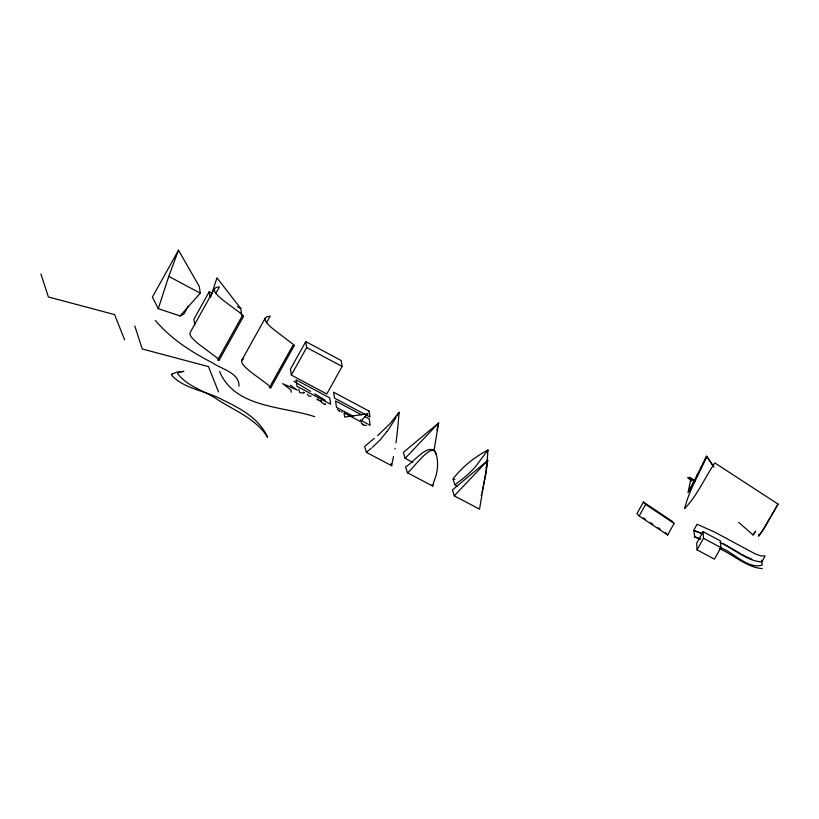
<?xml version="1.0" encoding="UTF-8"?>
<svg xmlns="http://www.w3.org/2000/svg" width="819" height="819" viewBox="0 0 819 819"><rect width="100%" height="100%" fill="white"/><g stroke="black" fill="none" stroke-linecap="round" stroke-linejoin="round"><path stroke-width="1.23" d="M454.043 479.248L452.999 478.9C462.325 466.84 474.457 457.074 487.96 450.051L486.302 472.143L481.971 492.475M219.103 359.674L219.062 360.217L217.659 360.073L242.066 316.226L243.468 316.369L240.305 313.032L223.239 300.368A52.273 7.903 29.1 0 1 215.325 292.516L214.353 290.397L214.568 288.687L216.185 287.459L219.431 286.824L215.766 293.397M265.315 317.997L265.09 319.717L266.062 321.836A52.273 7.903 29.1 0 0 273.986 329.688L294.246 345.147L294.205 345.69L292.803 345.546L269.359 387.663L270.772 387.807L267.608 384.469L250.542 371.806A52.273 7.903 29.1 0 1 242.629 363.943L241.656 361.834L241.871 360.114L265.315 317.997L266.933 316.779L270.168 316.144L266.472 322.788M239.005 386.24C239.486 372.676 221.611 369.256 212.633 362.919C191.39 352.027 170.854 338.81 155.313 320.413M397.758 427.805L399.15 412.192L389.762 423.976L378.654 434.643M397.706 428.286L396.56 438.4M399.119 412.428L396.98 415.888M396.447 439.26L395.956 442.833M434.009 450.419L438.636 422.962L403.347 452.405L405.17 458.364L412.858 462.407M395.086 448.331L394.993 448.894M393.529 456.5L392.711 460.38A12.193 0.758 -80.1 0 0 391.677 465.683L366.431 452.426L364.609 446.468L374.252 438.4M436.916 430.282L438.636 422.962L405.17 458.364M486.025 467.792L487.745 460.473L452.457 489.916L454.279 495.864L479.535 509.152L487.745 460.473L454.279 495.864M758.865 534.735L758.732 535.974L763.932 528.562L778.05 504.105L714.823 462.919C704.698 477.897 697.245 495.567 684.653 508.558C688.984 490.243 699.569 473.689 706.684 456.265L713.748 466.82M758.967 534.418L758.732 535.974L763.308 529.576L778.05 504.105M481.388 494.441L481.142 495.219M433.323 483.271L434.52 479.934M158.292 308.681L168.765 276.372L178.511 250.194L199.242 286.404L200.286 293.182L180.088 315.96L158.292 308.681L152.385 297.123L178.511 250.194M210.657 297.297L216.963 277.825L240.745 308.548L241.779 315.325M434.572 479.78C437.817 471.549 438.636 462.141 436.025 453.624C429.893 439.998 412.612 463.708 405.559 466.799L407.381 472.758L432.647 486.046L432.186 484.551M704.565 460.974L706.684 456.265L713.738 466.84M487.141 451.689L487.96 450.051L475.255 466.932A63.923 34.756 -42.5 0 1 464.475 477.416L454.821 484.848L457.022 486.384M697.082 475.225L703.859 461.691M700.706 467.977L701.555 466.277M698.003 473.382L687.98 492.762L690.837 479.279L689.967 477.467L687.643 477.651L691.492 481.019M703.142 463.114L706.684 456.265L704.514 460.401M692.669 483.978L693.498 482.34M691.891 485.513L688.912 491.257M188.206 306.234L183.917 313.943L180.088 315.96M212.602 293.53L209.224 291.728L193.888 319.267L194.758 324.918M214.568 288.687L190.162 332.524L189.947 334.244L190.919 336.363A52.273 7.903 29.1 0 0 198.843 344.215L217.977 358.527M219.236 360.022L243.642 316.175M270.772 387.807L294.205 345.69M305.753 341.615L290.417 369.154L291.329 375.071L326.781 393.99L342.107 366.441L341.195 360.534L305.753 341.615L306.664 347.532L291.329 375.071M643.406 502.047L636.977 513.605L639.189 516.001L667.659 535.022L674.098 523.454L671.887 521.068L643.406 502.047L645.618 504.432L674.098 523.454M639.189 516.001L645.618 504.432M703.101 531.695L696.672 543.253L697.061 549.866L714.455 559.152L720.894 547.583L720.505 540.98L703.101 531.695L703.49 538.298L697.061 549.866M396.017 417.516L395.536 418.325M395.055 419.133L390.172 426.904A77.631 11.998 -44.9 0 1 386.957 431.562M738.656 522.338L753.091 534.981L754.883 532.268M753.091 534.981L755.702 531.029M386.937 431.582L380.026 440.059L372.328 447.328M407.381 472.758C411.998 470.546 432.975 439.547 436.056 454.197M378.102 435.114L377.559 435.585M371.253 448.228L369.236 449.928A14.476 2.242 -44.9 0 0 366.431 452.395M241.871 360.114L243.489 358.896M366.359 425.583L363.052 424.815M762.254 568.601C746.283 567.352 733.619 554.688 719.236 548.535M311.128 396.191L308.917 396.058L307.248 394.174M303.921 393.12L299.764 392.69L298.71 389.158M325.03 404.238L325.757 404.279L323.74 403.921L321.744 402.334M303.921 392.403L303.358 392.362L304.013 392.414M318.192 399.948L316.963 399.303M314.68 416.666C282.105 405.907 234.94 408.179 219.543 371.406M700.614 538.636L694.758 536.783L693.826 530.702L701.975 533.445M454.207 479.299L454.883 479.524M339.25 410.841L339.926 411.087L338.738 410.575M694.246 536.865L700.184 539.291M751.781 559.244L744.696 555.947M702.016 533.681L693.744 530.221L697.061 524.262L714.465 532.002L755.179 553.869L760.902 555.886L765.079 555.999L761.762 561.957C746.17 560.831 733.793 548.495 719.799 542.454M341.236 411.547L342.188 412.08M703.49 538.298L720.894 547.583M237.367 306.746L240.745 308.548M306.664 347.532L342.107 366.441M168.765 276.372L200.286 293.182M361.537 414.834L335.544 400.962L336.527 407.371L353.439 416.4M364.68 416.513L369.205 418.929L370.198 425.337L360.309 420.065M720.607 547.747C733.67 552.241 747.89 569.625 762.233 565.059L761.486 560.196M741.676 554.268L743.693 555.384M722.808 543.376L730.753 547.931M737.417 551.832L740.663 553.716M731.725 548.495L736.332 551.207M293.939 381.326L310.596 391.38M314.752 393.898L325.163 400.184M643.304 517.833L645.413 519.246M650.685 522.768L652.794 524.18M658.066 527.702L660.175 529.105M318.714 400.112L321.406 401.863L320.649 400.716M290.254 385.155L297.215 390.12L282.75 383.65L291.001 390.039L291.329 392.199M694.676 481.122L690.55 478.173L694.594 481.244M689.967 477.467L694.983 481.296M363.155 424.897L361.251 422.839L361.67 423.433M337.827 409.848L337.346 409.275M317.68 399.119L318.284 399.723M665.448 532.626L667.659 535.022M320.987 401.054L321.468 401.597L321.038 401.105M218.509 391.892L208.446 366.595L142.271 348.986L134.818 326.064M124.642 339.875L114.578 314.588L48.403 296.98L40.95 274.058M454.699 484.459L453.112 479.269M391.124 463.851L391.697 465.704M330.129 400.614L329.699 397.85L296.028 379.883L296.458 382.647M330.241 401.351L330.681 404.258L297.021 386.292L296.57 383.394M209.224 291.728L210.084 297.379M432.841 486.21A8.036 2.252 -82.2 0 1 433.456 483.671M171.918 374.119L171.529 375.092C184.121 389.291 206.572 390.776 222.829 399.948C240.284 408.302 259.428 418.591 267.578 437.203C256.572 419.482 235.923 411.118 218.847 400.44C205.897 391.093 187.336 386.844 177.723 373.628L179.351 372.102L183.876 371.386L177.088 372.061L171.918 374.119M367.751 413.8L360.421 421.58L344.021 412.837L344.676 417.055L367.751 413.8M369.072 411.118L333.62 392.209L334.531 398.126L369.983 417.035L369.072 411.118"/></g></svg>
